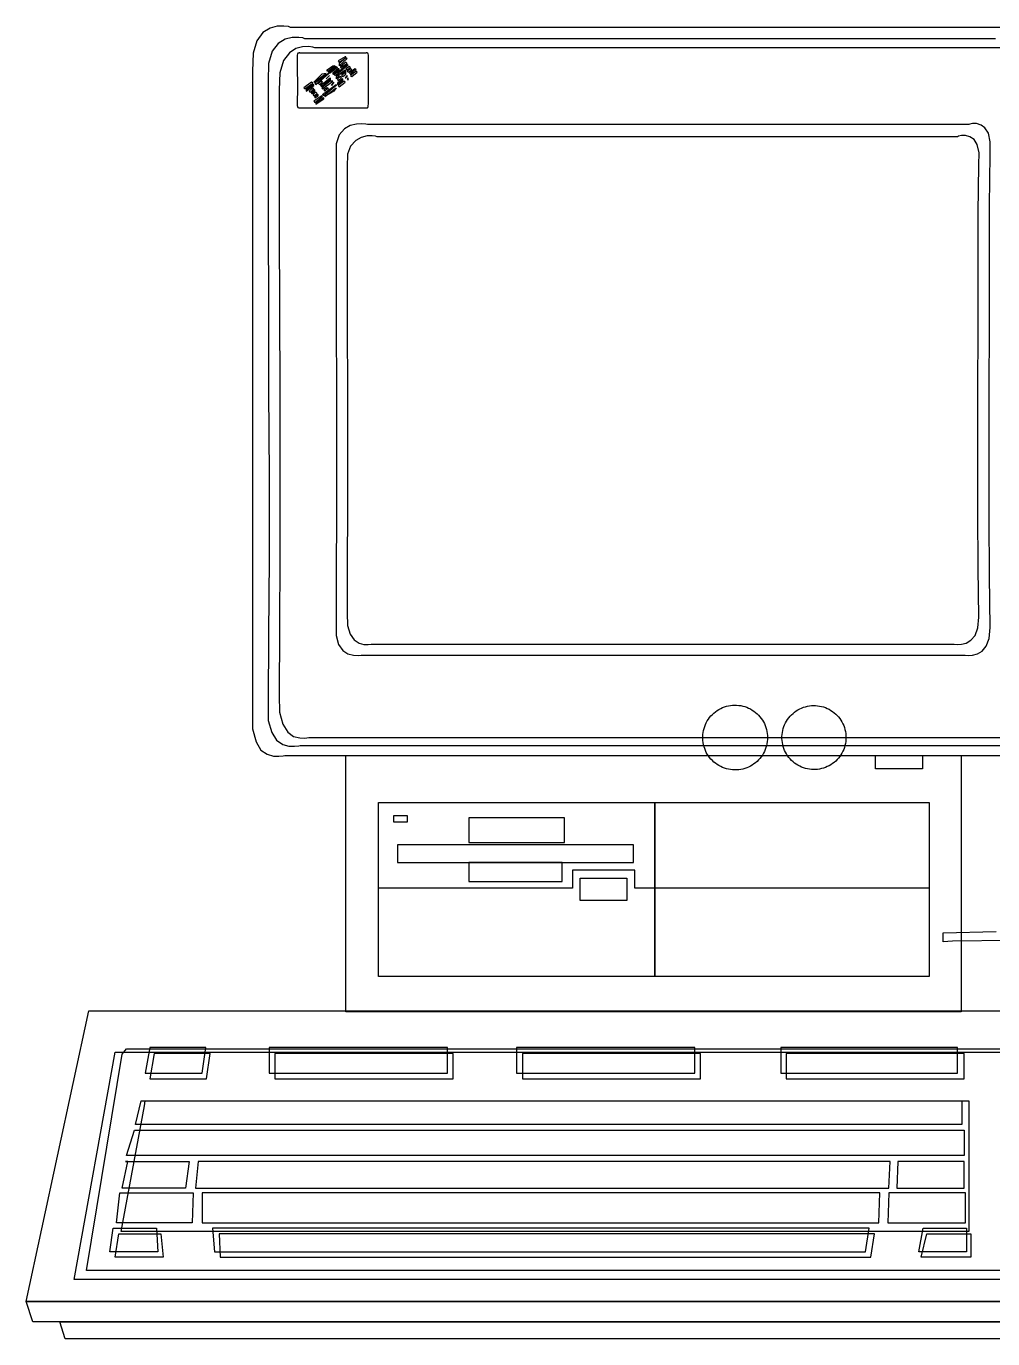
# Model space of a CAD drawing. Header units: millimetres. Extents: x 1474 to 2240, y 2278 to 2630.
# Drawn here: x 2236.508 to 2237.1, y 2602.336 to 2603.14 of the extents above; entities that cross this region are included whole.
import ezdxf

# ---------------------------------------------------------------- set-up
doc = ezdxf.new("R2010")
doc.units = ezdxf.units.MM

# ---------------------------------------------------------------- blocks, each defined once
blk = doc.blocks.new('computer-2')
at = {"color": 0, "linetype": 'ByBlock'}
for p, q in [((0.14945, 0.78), (0.14491, 0.77737)), ((0.15375, 0.7812), (0.14945, 0.78)), ((0.15782, 0.7812), (0.15375, 0.7812)), ((0.16069, 0.78096), (0.15782, 0.7812)), ((0.16188, 0.78048), (0.16069, 0.78096)), ((0.16188, 0.78048), (0.16188, 0.78048)), ((0.18149, 0.78048), (0.16188, 0.78048)), ((0.23362, 0.78048), (0.18149, 0.78048)), ((0.30727, 0.78048), (0.23362, 0.78048)), ((0.39167, 0.78048), (0.30727, 0.78048)), ((0.47608, 0.78048), (0.39167, 0.78048)), ((0.54973, 0.78048), (0.47608, 0.78048)), ((0.60186, 0.78048), (0.54973, 0.78048)), ((0.14132, 0.77235), (0.13893, 0.7647)), ((0.14491, 0.77737), (0.14132, 0.77235)), ((0.15854, 0.77331), (0.15423, 0.77068)), ((0.16284, 0.77426), (0.15854, 0.77331)), ((0.1669, 0.77426), (0.16284, 0.77426)), ((0.16953, 0.77402), (0.1669, 0.77426)), ((0.17073, 0.77355), (0.16953, 0.77402)), ((0.17073, 0.77355), (0.17073, 0.77355)), ((0.18962, 0.77355), (0.17073, 0.77355)), ((0.2396, 0.77355), (0.18962, 0.77355)), ((0.31061, 0.77355), (0.2396, 0.77355)), ((0.39167, 0.77355), (0.31061, 0.77355)), ((0.47274, 0.77355), (0.39167, 0.77355)), ((0.54375, 0.77355), (0.47274, 0.77355)), ((0.59373, 0.77355), (0.54375, 0.77355)), ((0.13893, 0.7647), (0.13869, 0.7537)), ((0.15064, 0.76589), (0.14849, 0.75848)), ((0.15423, 0.77068), (0.15064, 0.76589)), ((0.16117, 0.76494), (0.15758, 0.76016)), ((0.16523, 0.76757), (0.16117, 0.76494)), ((0.1693, 0.76852), (0.16523, 0.76757)), ((0.16619, 0.76422), (0.16595, 0.7635)), ((0.16643, 0.7647), (0.16619, 0.76422)), ((0.1669, 0.7647), (0.16643, 0.7647)), ((0.16714, 0.76494), (0.1669, 0.7647)), ((0.16738, 0.76494), (0.16714, 0.76494)), ((0.16762, 0.76494), (0.16738, 0.76494)), ((0.16786, 0.7647), (0.16762, 0.76494)), ((0.16786, 0.7647), (0.16786, 0.7647)), ((0.16953, 0.7647), (0.16786, 0.7647)), ((0.17288, 0.76876), (0.1693, 0.76852)), ((0.17408, 0.7647), (0.16953, 0.7647)), ((0.17551, 0.76829), (0.17288, 0.76876)), ((0.18053, 0.7647), (0.17408, 0.7647)), ((0.17671, 0.76805), (0.17551, 0.76829)), ((0.17671, 0.76805), (0.17671, 0.76805)), ((0.19512, 0.76805), (0.17671, 0.76805)), ((0.18795, 0.7647), (0.18053, 0.7647)), ((0.19536, 0.7647), (0.18795, 0.7647)), ((0.24366, 0.76805), (0.19512, 0.76805)), ((0.20182, 0.7647), (0.19536, 0.7647)), ((0.20636, 0.7647), (0.20182, 0.7647)), ((0.20827, 0.7647), (0.20636, 0.7647)), ((0.20827, 0.76494), (0.20827, 0.7647)), ((0.20851, 0.76494), (0.20827, 0.76494)), ((0.20875, 0.76494), (0.20851, 0.76494)), ((0.20899, 0.7647), (0.20875, 0.76494)), ((0.20923, 0.7647), (0.20899, 0.7647)), ((0.20947, 0.76422), (0.20923, 0.7647)), ((0.20971, 0.7635), (0.20947, 0.76422)), ((0.31229, 0.76805), (0.24366, 0.76805)), ((0.39096, 0.76805), (0.31229, 0.76805)), ((0.46963, 0.76805), (0.39096, 0.76805)), ((0.53825, 0.76805), (0.46963, 0.76805)), ((0.5868, 0.76805), (0.53825, 0.76805)), ((0.60545, 0.76805), (0.5868, 0.76805)), ((0.14849, 0.75848), (0.14825, 0.74772)), ((0.15758, 0.76016), (0.15543, 0.75274)), ((0.16595, 0.7635), (0.16595, 0.76255)), ((0.16595, 0.76255), (0.16595, 0.75968)), ((0.16595, 0.75968), (0.16595, 0.75609)), ((0.16595, 0.75609), (0.16595, 0.75226)), ((0.18436, 0.75442), (0.18771, 0.75705)), ((0.18914, 0.75705), (0.18508, 0.7537)), ((0.18508, 0.75298), (0.18986, 0.75657)), ((0.19058, 0.75585), (0.18579, 0.75226)), ((0.18771, 0.75705), (0.18914, 0.75705)), ((0.18986, 0.75657), (0.19058, 0.75585)), ((0.19536, 0.76255), (0.19106, 0.75992)), ((0.19106, 0.75992), (0.19177, 0.7592)), ((0.19536, 0.75585), (0.19106, 0.75226)), ((0.19584, 0.76183), (0.19177, 0.75848)), ((0.19177, 0.7592), (0.19584, 0.76183)), ((0.19177, 0.75705), (0.19655, 0.76135)), ((0.19177, 0.75848), (0.19177, 0.75705)), ((0.19584, 0.7592), (0.19249, 0.75657)), ((0.19249, 0.75585), (0.19655, 0.75848)), ((0.19249, 0.75657), (0.19249, 0.75585)), ((0.19321, 0.75513), (0.19655, 0.75776)), ((0.19584, 0.76255), (0.19536, 0.76255)), ((0.19727, 0.75729), (0.19536, 0.75585)), ((0.19536, 0.75657), (0.19536, 0.75585)), ((0.19536, 0.75585), (0.19536, 0.75657)), ((0.19584, 0.76255), (0.19584, 0.76255)), ((0.19584, 0.76183), (0.19584, 0.76255)), ((0.19655, 0.76135), (0.19584, 0.76183)), ((0.19655, 0.75848), (0.19584, 0.7592)), ((0.19799, 0.75657), (0.19584, 0.75513)), ((0.19655, 0.76135), (0.19655, 0.76135)), ((0.19655, 0.75848), (0.19655, 0.75848)), ((0.19655, 0.75776), (0.19727, 0.75729)), ((0.19655, 0.75442), (0.19871, 0.75585)), ((0.19871, 0.75585), (0.19799, 0.75657)), ((0.19871, 0.75585), (0.19871, 0.75585)), ((0.20971, 0.76255), (0.20971, 0.7635)), ((0.20971, 0.75968), (0.20971, 0.76255)), ((0.20971, 0.75609), (0.20971, 0.75968)), ((0.20971, 0.75203), (0.20971, 0.75609)), ((0.13869, 0.7537), (0.13869, 0.71138)), ((0.14825, 0.74772), (0.14825, 0.70635)), ((0.15543, 0.75274), (0.15495, 0.74222)), ((0.16595, 0.75226), (0.16619, 0.74844)), ((0.16619, 0.74844), (0.16619, 0.74437)), ((0.17623, 0.747), (0.18364, 0.75226)), ((0.18101, 0.75179), (0.17623, 0.747)), ((0.18508, 0.75226), (0.17671, 0.74629)), ((0.17743, 0.74557), (0.18508, 0.75226)), ((0.18029, 0.74485), (0.18627, 0.74963)), ((0.18364, 0.75226), (0.18101, 0.75179)), ((0.18101, 0.75179), (0.18101, 0.75179)), ((0.18579, 0.7482), (0.18101, 0.74413)), ((0.18364, 0.74892), (0.18579, 0.75107)), ((0.18579, 0.75107), (0.18364, 0.74892)), ((0.18436, 0.7537), (0.18436, 0.75442)), ((0.18436, 0.7537), (0.18436, 0.7537)), ((0.18508, 0.7537), (0.18436, 0.7537)), ((0.18579, 0.75226), (0.18508, 0.75298)), ((0.18579, 0.75226), (0.18579, 0.75226)), ((0.18579, 0.75107), (0.18579, 0.75107)), ((0.18627, 0.7482), (0.18579, 0.7482)), ((0.18627, 0.74963), (0.18627, 0.74892)), ((0.18627, 0.74892), (0.18627, 0.7482)), ((0.18771, 0.75179), (0.19177, 0.75513)), ((0.19106, 0.75513), (0.18771, 0.7525)), ((0.18771, 0.7525), (0.18771, 0.75179)), ((0.18842, 0.75179), (0.19249, 0.75442)), ((0.18914, 0.75107), (0.18842, 0.75179)), ((0.19106, 0.75226), (0.18914, 0.75107)), ((0.19177, 0.75179), (0.18986, 0.75035)), ((0.18986, 0.74892), (0.19177, 0.75107)), ((0.18986, 0.75035), (0.18986, 0.74892)), ((0.19058, 0.75298), (0.19106, 0.75226)), ((0.19106, 0.75226), (0.19058, 0.75298)), ((0.19249, 0.75035), (0.19058, 0.74892)), ((0.19392, 0.74892), (0.19058, 0.74629)), ((0.19058, 0.74892), (0.19106, 0.74772)), ((0.19058, 0.74557), (0.19392, 0.7482)), ((0.19177, 0.75513), (0.19106, 0.75513)), ((0.19106, 0.75226), (0.19106, 0.75226)), ((0.19106, 0.74772), (0.19321, 0.74963)), ((0.19177, 0.75513), (0.19177, 0.75513)), ((0.19177, 0.75179), (0.19536, 0.75442)), ((0.19249, 0.75179), (0.19177, 0.75179)), ((0.19177, 0.75107), (0.19177, 0.75179)), ((0.19177, 0.75107), (0.19177, 0.75107)), ((0.19249, 0.75442), (0.19321, 0.7537)), ((0.19584, 0.7537), (0.19249, 0.75179)), ((0.19321, 0.74963), (0.19249, 0.75035)), ((0.19321, 0.7537), (0.19321, 0.75513)), ((0.19584, 0.75298), (0.19321, 0.75107)), ((0.19321, 0.75107), (0.19392, 0.75035)), ((0.19321, 0.74963), (0.19321, 0.74963)), ((0.19392, 0.75035), (0.19584, 0.75179)), ((0.19392, 0.7482), (0.19392, 0.74892)), ((0.19392, 0.7482), (0.19392, 0.7482)), ((0.19536, 0.75442), (0.19536, 0.75442)), ((0.19536, 0.75442), (0.19584, 0.7537)), ((0.19655, 0.75107), (0.19536, 0.74963)), ((0.19536, 0.74963), (0.19584, 0.74963)), ((0.19584, 0.75513), (0.19655, 0.75442)), ((0.19584, 0.75179), (0.19584, 0.75298)), ((0.19584, 0.75179), (0.19584, 0.75179)), ((0.19584, 0.74963), (0.19655, 0.75035)), ((0.19871, 0.75513), (0.19655, 0.7537)), ((0.19655, 0.7537), (0.19727, 0.75298)), ((0.19655, 0.75035), (0.19655, 0.75107)), ((0.19655, 0.75035), (0.19655, 0.75035)), ((0.19727, 0.74963), (0.19655, 0.74892)), ((0.19655, 0.74892), (0.19727, 0.7482)), ((0.19727, 0.75298), (0.19942, 0.75442)), ((0.19727, 0.7482), (0.19727, 0.74963)), ((0.19727, 0.7482), (0.19727, 0.7482)), ((0.20134, 0.75513), (0.19799, 0.7525)), ((0.19799, 0.7525), (0.19871, 0.75179)), ((0.19942, 0.75442), (0.19871, 0.75513)), ((0.19871, 0.75179), (0.20134, 0.75442)), ((0.20205, 0.7537), (0.19871, 0.75107)), ((0.19871, 0.75107), (0.19942, 0.75035)), ((0.19942, 0.75442), (0.19942, 0.75442)), ((0.19942, 0.75035), (0.20277, 0.75298)), ((0.20205, 0.75442), (0.20134, 0.75513)), ((0.20134, 0.75442), (0.20205, 0.75442)), ((0.20205, 0.75442), (0.20205, 0.75442)), ((0.20277, 0.75298), (0.20205, 0.7537)), ((0.20277, 0.75298), (0.20277, 0.75298)), ((0.20971, 0.74796), (0.20971, 0.75203)), ((0.20971, 0.74413), (0.20971, 0.74796)), ((0.15495, 0.74222), (0.15495, 0.70205)), ((0.16619, 0.74055), (0.16595, 0.73672)), ((0.16619, 0.74437), (0.16619, 0.74055)), ((0.1748, 0.747), (0.17001, 0.74342)), ((0.17001, 0.74342), (0.17073, 0.74294)), ((0.17073, 0.74294), (0.17551, 0.74629)), ((0.17623, 0.74557), (0.17145, 0.74222)), ((0.17145, 0.7415), (0.17623, 0.74485)), ((0.17145, 0.74222), (0.17145, 0.7415)), ((0.17551, 0.74342), (0.17336, 0.7415)), ((0.17336, 0.7415), (0.17408, 0.74079)), ((0.17408, 0.74079), (0.17623, 0.74294)), ((0.17551, 0.74629), (0.1748, 0.747)), ((0.17671, 0.74222), (0.1748, 0.74079)), ((0.1748, 0.74007), (0.17671, 0.7415)), ((0.1748, 0.74079), (0.1748, 0.74007)), ((0.17551, 0.74629), (0.17551, 0.74629)), ((0.17623, 0.74294), (0.17551, 0.74342)), ((0.17743, 0.74079), (0.17551, 0.73935)), ((0.17623, 0.74485), (0.17623, 0.74557)), ((0.17623, 0.74485), (0.17623, 0.74485)), ((0.17623, 0.74294), (0.17623, 0.74294)), ((0.17623, 0.73863), (0.17814, 0.74007)), ((0.17671, 0.74629), (0.17743, 0.74557)), ((0.17671, 0.7415), (0.17671, 0.74222)), ((0.17671, 0.7415), (0.17671, 0.7415)), ((0.17743, 0.74557), (0.17743, 0.74557)), ((0.17814, 0.74007), (0.17743, 0.74079)), ((0.17814, 0.74007), (0.17814, 0.74007)), ((0.18101, 0.74748), (0.17886, 0.74629)), ((0.17886, 0.74629), (0.17958, 0.74557)), ((0.17958, 0.74557), (0.18149, 0.747)), ((0.18101, 0.74413), (0.18029, 0.74485)), ((0.18149, 0.747), (0.18101, 0.74748)), ((0.18627, 0.74748), (0.18101, 0.74342)), ((0.18101, 0.74413), (0.18101, 0.74413)), ((0.18101, 0.74342), (0.18149, 0.74294)), ((0.18149, 0.74294), (0.18771, 0.74748)), ((0.18149, 0.747), (0.18149, 0.747)), ((0.18149, 0.73935), (0.18986, 0.74557)), ((0.18149, 0.74294), (0.18149, 0.74294)), ((0.18986, 0.74485), (0.18221, 0.73863)), ((0.18436, 0.74342), (0.18221, 0.74222)), ((0.18221, 0.74222), (0.18293, 0.7415)), ((0.18293, 0.73816), (0.18986, 0.74342)), ((0.18293, 0.7415), (0.18436, 0.74294)), ((0.18842, 0.7415), (0.18293, 0.73816)), ((0.18508, 0.74294), (0.18436, 0.74342)), ((0.18436, 0.74294), (0.18508, 0.74294)), ((0.18508, 0.74294), (0.18508, 0.74294)), ((0.18699, 0.74748), (0.18627, 0.74748)), ((0.18771, 0.74748), (0.18699, 0.74748)), ((0.18699, 0.74485), (0.18842, 0.747)), ((0.18842, 0.747), (0.18699, 0.74485)), ((0.18842, 0.747), (0.18842, 0.747)), ((0.18986, 0.74342), (0.18842, 0.7415)), ((0.18842, 0.7415), (0.18842, 0.7415)), ((0.18986, 0.74557), (0.18986, 0.74485)), ((0.19058, 0.74629), (0.19058, 0.74557)), ((0.19464, 0.74748), (0.19106, 0.74485)), ((0.19106, 0.74485), (0.19177, 0.74413)), ((0.19177, 0.74413), (0.19536, 0.747)), ((0.19536, 0.747), (0.19464, 0.74748)), ((0.19536, 0.747), (0.19536, 0.747)), ((0.20971, 0.74007), (0.20971, 0.74413)), ((0.20971, 0.73648), (0.20971, 0.74007)), ((0.16595, 0.73672), (0.16595, 0.73337)), ((0.16595, 0.73337), (0.16595, 0.73266)), ((0.16595, 0.73266), (0.16619, 0.73194)), ((0.16619, 0.73194), (0.16643, 0.73146)), ((0.17551, 0.73935), (0.17623, 0.73863)), ((0.18101, 0.73863), (0.17623, 0.73529)), ((0.17623, 0.73529), (0.17671, 0.73457)), ((0.17886, 0.73935), (0.17671, 0.73816)), ((0.17671, 0.73744), (0.17886, 0.73863)), ((0.17671, 0.73457), (0.18149, 0.73816)), ((0.17671, 0.73816), (0.17671, 0.73744)), ((0.18221, 0.73744), (0.17743, 0.73385)), ((0.17743, 0.73337), (0.18221, 0.73672)), ((0.17743, 0.73385), (0.17743, 0.73337)), ((0.17886, 0.73863), (0.17886, 0.73935)), ((0.17886, 0.73863), (0.17886, 0.73863)), ((0.18149, 0.73816), (0.18101, 0.73863)), ((0.18221, 0.73863), (0.18149, 0.73935)), ((0.18149, 0.73816), (0.18149, 0.73816)), ((0.18221, 0.73863), (0.18221, 0.73863)), ((0.18221, 0.73672), (0.18221, 0.73744)), ((0.18221, 0.73672), (0.18221, 0.73672)), ((0.20923, 0.73146), (0.20947, 0.73194)), ((0.20947, 0.73266), (0.20971, 0.73337)), ((0.20947, 0.73194), (0.20947, 0.73266)), ((0.20971, 0.73337), (0.20971, 0.73648)), ((0.16643, 0.73146), (0.1669, 0.73122)), ((0.1669, 0.73122), (0.16714, 0.73122)), ((0.16714, 0.73122), (0.16738, 0.73122)), ((0.16738, 0.73122), (0.16762, 0.73122)), ((0.16762, 0.73122), (0.16786, 0.73122)), ((0.16786, 0.73122), (0.16953, 0.73122)), ((0.16953, 0.73122), (0.17408, 0.73122)), ((0.17408, 0.73122), (0.18053, 0.73122)), ((0.18053, 0.73122), (0.18795, 0.73122)), ((0.18795, 0.73122), (0.19536, 0.73122)), ((0.19536, 0.73122), (0.20182, 0.73122)), ((0.20182, 0.73122), (0.20636, 0.73122)), ((0.20636, 0.73122), (0.20827, 0.73122)), ((0.20827, 0.73122), (0.20851, 0.73122)), ((0.20851, 0.73122), (0.20899, 0.73122)), ((0.20899, 0.73122), (0.20923, 0.73146)), ((0.19488, 0.71831), (0.19177, 0.71472)), ((0.19847, 0.72046), (0.19488, 0.71831)), ((0.20229, 0.72118), (0.19847, 0.72046)), ((0.20564, 0.72142), (0.20229, 0.72118)), ((0.20803, 0.72118), (0.20564, 0.72142)), ((0.20899, 0.72094), (0.20803, 0.72118)), ((0.20899, 0.72094), (0.20899, 0.72094)), ((0.22477, 0.72094), (0.20899, 0.72094)), ((0.26638, 0.72094), (0.22477, 0.72094)), ((0.32544, 0.72094), (0.26638, 0.72094)), ((0.39311, 0.72094), (0.32544, 0.72094)), ((0.46078, 0.72094), (0.39311, 0.72094)), ((0.51984, 0.72094), (0.46078, 0.72094)), ((0.56145, 0.72094), (0.51984, 0.72094)), ((0.57747, 0.72094), (0.56145, 0.72094)), ((0.57795, 0.72118), (0.57747, 0.72094)), ((0.57962, 0.72166), (0.57795, 0.72118)), ((0.58201, 0.72166), (0.57962, 0.72166)), ((0.58488, 0.7207), (0.58201, 0.72166)), ((0.58727, 0.71903), (0.58488, 0.7207)), ((0.58943, 0.71568), (0.58727, 0.71903)), ((0.59038, 0.71042), (0.58943, 0.71568)), ((0.13869, 0.71138), (0.13869, 0.66331)), ((0.19177, 0.71472), (0.18986, 0.70922)), ((0.18986, 0.70922), (0.18986, 0.70109)), ((0.19871, 0.70779), (0.19679, 0.70277)), ((0.20182, 0.71114), (0.19871, 0.70779)), ((0.20516, 0.71305), (0.20182, 0.71114)), ((0.20875, 0.71401), (0.20516, 0.71305)), ((0.21186, 0.71401), (0.20875, 0.71401)), ((0.21401, 0.71377), (0.21186, 0.71401)), ((0.21497, 0.71353), (0.21401, 0.71377)), ((0.21497, 0.71353), (0.21497, 0.71353)), ((0.23003, 0.71353), (0.21497, 0.71353)), ((0.27044, 0.71353), (0.23003, 0.71353)), ((0.32735, 0.71353), (0.27044, 0.71353)), ((0.39263, 0.71353), (0.32735, 0.71353)), ((0.45791, 0.71353), (0.39263, 0.71353)), ((0.51482, 0.71353), (0.45791, 0.71353)), ((0.55523, 0.71353), (0.51482, 0.71353)), ((0.57054, 0.71353), (0.55523, 0.71353)), ((0.57101, 0.71377), (0.57054, 0.71353)), ((0.57293, 0.71424), (0.57101, 0.71377)), ((0.57532, 0.71424), (0.57293, 0.71424)), ((0.57795, 0.71353), (0.57532, 0.71424)), ((0.58058, 0.71185), (0.57795, 0.71353)), ((0.58249, 0.70875), (0.58058, 0.71185)), ((0.58369, 0.70372), (0.58249, 0.70875)), ((0.59038, 0.70253), (0.59038, 0.71042)), ((0.14825, 0.70635), (0.14825, 0.65973)), ((0.15495, 0.70205), (0.15495, 0.65662)), ((0.18986, 0.70109), (0.18986, 0.67025)), ((0.19679, 0.70277), (0.19655, 0.69512)), ((0.58345, 0.69631), (0.58369, 0.70372)), ((0.59014, 0.67144), (0.59038, 0.70253)), ((0.19655, 0.69512), (0.19655, 0.6657)), ((0.58321, 0.66666), (0.58345, 0.69631)), ((0.18986, 0.67025), (0.18986, 0.63534)), ((0.59014, 0.63605), (0.59014, 0.67144)), ((0.13869, 0.66331), (0.13869, 0.61166)), ((0.14825, 0.65973), (0.14849, 0.60975)), ((0.19655, 0.6657), (0.19655, 0.63223)), ((0.58321, 0.63271), (0.58321, 0.66666)), ((0.15495, 0.65662), (0.15519, 0.60784)), ((0.18986, 0.63534), (0.18986, 0.59779)), ((0.59014, 0.59779), (0.59014, 0.63605)), ((0.19655, 0.63223), (0.19655, 0.59612)), ((0.58321, 0.59612), (0.58321, 0.63271)), ((0.13869, 0.61166), (0.13869, 0.5581)), ((0.14849, 0.60975), (0.14849, 0.55762)), ((0.15519, 0.60784), (0.15543, 0.55714)), ((0.18986, 0.59779), (0.1901, 0.55882)), ((0.19655, 0.59612), (0.19679, 0.55882)), ((0.58297, 0.5581), (0.58321, 0.59612)), ((0.5899, 0.5581), (0.59014, 0.59779)), ((0.13869, 0.5581), (0.13869, 0.50454)), ((0.14849, 0.55762), (0.14873, 0.50573)), ((0.15543, 0.55714), (0.15543, 0.50645)), ((0.1901, 0.55882), (0.1901, 0.51984)), ((0.19679, 0.55882), (0.19679, 0.52152)), ((0.58297, 0.52008), (0.58297, 0.5581)), ((0.5899, 0.51841), (0.5899, 0.5581)), ((0.1901, 0.51984), (0.1901, 0.48206)), ((0.19679, 0.52152), (0.19679, 0.48541)), ((0.58297, 0.4835), (0.58297, 0.52008)), ((0.5899, 0.48015), (0.5899, 0.51841)), ((0.13869, 0.50454), (0.13869, 0.45289)), ((0.14873, 0.50573), (0.14873, 0.45528)), ((0.15543, 0.50645), (0.15543, 0.45767)), ((0.19679, 0.48541), (0.19655, 0.45169)), ((0.58321, 0.4493), (0.58297, 0.4835)), ((0.1901, 0.48206), (0.18986, 0.44691)), ((0.59014, 0.44452), (0.5899, 0.48015)), ((0.13869, 0.45289), (0.13869, 0.40459)), ((0.14873, 0.45528), (0.14849, 0.40841)), ((0.15543, 0.45767), (0.15519, 0.412)), ((0.19655, 0.45169), (0.19655, 0.4218)), ((0.18986, 0.44691), (0.18986, 0.41583)), ((0.58345, 0.41917), (0.58321, 0.4493)), ((0.59038, 0.41296), (0.59014, 0.44452)), ((0.19655, 0.4218), (0.19679, 0.41415)), ((0.58297, 0.41272), (0.58345, 0.41917)), ((0.15519, 0.412), (0.15495, 0.37135)), ((0.18986, 0.41583), (0.18986, 0.40794)), ((0.19679, 0.41415), (0.19847, 0.40889)), ((0.5813, 0.40794), (0.58297, 0.41272)), ((0.5899, 0.40626), (0.59038, 0.41296)), ((0.13869, 0.40459), (0.13869, 0.36179)), ((0.14849, 0.40841), (0.14825, 0.36657)), ((0.18986, 0.40794), (0.19129, 0.40244)), ((0.19129, 0.40244), (0.19392, 0.39885)), ((0.19847, 0.40889), (0.20086, 0.4053)), ((0.20086, 0.4053), (0.20397, 0.40339)), ((0.20397, 0.40339), (0.20684, 0.40244)), ((0.20684, 0.40244), (0.20947, 0.40244)), ((0.20947, 0.40244), (0.21138, 0.40267)), ((0.21138, 0.40267), (0.21234, 0.40267)), ((0.21234, 0.40267), (0.2274, 0.40267)), ((0.2274, 0.40267), (0.26781, 0.40267)), ((0.26781, 0.40267), (0.32472, 0.40267)), ((0.32472, 0.40267), (0.39, 0.40267)), ((0.39, 0.40267), (0.45528, 0.40267)), ((0.45528, 0.40267), (0.51219, 0.40267)), ((0.51219, 0.40267), (0.5526, 0.40267)), ((0.5526, 0.40267), (0.5679, 0.40267)), ((0.5679, 0.40267), (0.56838, 0.40267)), ((0.56838, 0.40267), (0.5703, 0.40244)), ((0.5703, 0.40244), (0.57293, 0.40267)), ((0.57293, 0.40267), (0.5758, 0.40339)), ((0.5758, 0.40339), (0.57867, 0.40507)), ((0.57867, 0.40507), (0.5813, 0.40794)), ((0.58799, 0.40148), (0.5899, 0.40626)), ((0.19392, 0.39885), (0.19703, 0.3967)), ((0.19703, 0.3967), (0.20038, 0.39598)), ((0.20038, 0.39598), (0.20325, 0.39574)), ((0.20325, 0.39574), (0.20516, 0.39598)), ((0.20516, 0.39598), (0.20612, 0.39598)), ((0.20612, 0.39598), (0.2219, 0.39598)), ((0.2219, 0.39598), (0.26351, 0.39598)), ((0.26351, 0.39598), (0.32257, 0.39598)), ((0.32257, 0.39598), (0.39024, 0.39598)), ((0.39024, 0.39598), (0.45791, 0.39598)), ((0.45791, 0.39598), (0.51697, 0.39598)), ((0.51697, 0.39598), (0.55858, 0.39598)), ((0.55858, 0.39598), (0.5746, 0.39598)), ((0.5746, 0.39598), (0.57508, 0.39598)), ((0.57508, 0.39598), (0.57699, 0.39574)), ((0.57699, 0.39574), (0.57962, 0.39598)), ((0.57962, 0.39598), (0.58273, 0.3967)), ((0.58273, 0.3967), (0.5856, 0.39837)), ((0.5856, 0.39837), (0.58799, 0.40148)), ((0.15495, 0.37135), (0.15519, 0.36107)), ((0.13869, 0.36179), (0.13869, 0.35079)), ((0.14825, 0.36657), (0.14825, 0.35605)), ((0.42222, 0.36132), (0.42324, 0.36205)), ((0.42324, 0.36205), (0.42431, 0.36271)), ((0.42431, 0.36271), (0.42542, 0.36331)), ((0.42542, 0.36331), (0.42657, 0.36383)), ((0.42657, 0.36383), (0.42775, 0.36428)), ((0.42775, 0.36428), (0.42895, 0.36465)), ((0.42895, 0.36465), (0.43017, 0.36495)), ((0.43017, 0.36495), (0.43141, 0.36517)), ((0.43141, 0.36517), (0.43267, 0.36531)), ((0.43267, 0.36531), (0.43392, 0.36537)), ((0.43392, 0.36537), (0.43518, 0.36535)), ((0.43518, 0.36535), (0.43644, 0.36525)), ((0.43644, 0.36525), (0.43768, 0.36507)), ((0.43768, 0.36507), (0.43892, 0.36481)), ((0.43892, 0.36481), (0.44013, 0.36448)), ((0.44013, 0.36448), (0.44132, 0.36407)), ((0.44132, 0.36407), (0.44248, 0.36358)), ((0.44248, 0.36358), (0.44361, 0.36302)), ((0.44361, 0.36302), (0.4447, 0.36239)), ((0.4447, 0.36239), (0.44575, 0.36169)), ((0.47067, 0.36113), (0.47168, 0.36185)), ((0.47168, 0.36185), (0.47274, 0.36251)), ((0.47274, 0.36251), (0.47383, 0.36309)), ((0.47383, 0.36309), (0.47496, 0.36361)), ((0.47496, 0.36361), (0.47613, 0.36405)), ((0.47613, 0.36405), (0.47731, 0.36442)), ((0.47731, 0.36442), (0.47852, 0.36472)), ((0.47852, 0.36472), (0.47975, 0.36493)), ((0.47975, 0.36493), (0.48099, 0.36507)), ((0.48099, 0.36507), (0.48223, 0.36513)), ((0.48223, 0.36513), (0.48347, 0.36511)), ((0.48347, 0.36511), (0.48471, 0.36501)), ((0.48471, 0.36501), (0.48594, 0.36484)), ((0.48594, 0.36484), (0.48716, 0.36458)), ((0.48716, 0.36458), (0.48836, 0.36425)), ((0.48836, 0.36425), (0.48954, 0.36384)), ((0.48954, 0.36384), (0.49069, 0.36336)), ((0.49069, 0.36336), (0.4918, 0.36281)), ((0.4918, 0.36281), (0.49288, 0.36219)), ((0.49288, 0.36219), (0.49391, 0.3615)), ((0.14825, 0.35605), (0.15041, 0.34863)), ((0.15519, 0.36107), (0.1571, 0.35366)), ((0.41606, 0.35348), (0.4166, 0.35462)), ((0.4166, 0.35462), (0.41721, 0.35572)), ((0.41721, 0.35572), (0.41789, 0.35678)), ((0.41789, 0.35678), (0.41864, 0.35779)), ((0.41864, 0.35779), (0.41945, 0.35876)), ((0.41945, 0.35876), (0.42032, 0.35967)), ((0.42032, 0.35967), (0.42124, 0.36052)), ((0.42124, 0.36052), (0.42222, 0.36132)), ((0.44575, 0.36169), (0.44675, 0.36093)), ((0.44675, 0.36093), (0.4477, 0.3601)), ((0.4477, 0.3601), (0.4486, 0.35922)), ((0.4486, 0.35922), (0.44944, 0.35828)), ((0.44944, 0.35828), (0.45022, 0.35729)), ((0.45022, 0.35729), (0.45093, 0.35626)), ((0.45093, 0.35626), (0.45158, 0.35517)), ((0.45158, 0.35517), (0.45216, 0.35406)), ((0.45216, 0.35406), (0.45266, 0.3529)), ((0.46458, 0.35339), (0.46511, 0.35451)), ((0.46511, 0.35451), (0.46572, 0.3556)), ((0.46572, 0.3556), (0.46639, 0.35664)), ((0.46639, 0.35664), (0.46713, 0.35765)), ((0.46713, 0.35765), (0.46793, 0.3586)), ((0.46793, 0.3586), (0.46879, 0.3595)), ((0.46879, 0.3595), (0.4697, 0.36034)), ((0.4697, 0.36034), (0.47067, 0.36113)), ((0.49391, 0.3615), (0.4949, 0.36074)), ((0.4949, 0.36074), (0.49584, 0.35993)), ((0.49584, 0.35993), (0.49673, 0.35906)), ((0.49673, 0.35906), (0.49756, 0.35813)), ((0.49756, 0.35813), (0.49833, 0.35715)), ((0.49833, 0.35715), (0.49903, 0.35613)), ((0.49903, 0.35613), (0.49967, 0.35506)), ((0.49967, 0.35506), (0.50024, 0.35395)), ((0.50024, 0.35395), (0.50074, 0.35281)), ((0.13869, 0.35079), (0.14084, 0.34289)), ((0.15041, 0.34863), (0.15327, 0.34385)), ((0.1571, 0.35366), (0.16021, 0.34887)), ((0.16021, 0.34887), (0.1638, 0.34624)), ((0.1638, 0.34624), (0.16762, 0.34529)), ((0.4144, 0.34615), (0.41448, 0.34741)), ((0.4144, 0.3449), (0.4144, 0.34615)), ((0.41448, 0.34741), (0.41464, 0.34866)), ((0.41464, 0.34866), (0.41488, 0.3499)), ((0.41488, 0.3499), (0.4152, 0.35112)), ((0.4152, 0.35112), (0.41559, 0.35231)), ((0.41559, 0.35231), (0.41606, 0.35348)), ((0.45266, 0.3529), (0.45309, 0.35172)), ((0.45309, 0.35172), (0.45345, 0.35051)), ((0.45345, 0.35051), (0.45373, 0.34928)), ((0.45373, 0.34928), (0.45393, 0.34804)), ((0.45393, 0.34804), (0.45404, 0.34678)), ((0.45404, 0.34678), (0.45408, 0.34553)), ((0.46294, 0.34615), (0.46302, 0.34739)), ((0.46294, 0.3449), (0.46294, 0.34615)), ((0.46302, 0.34739), (0.46318, 0.34862)), ((0.46318, 0.34862), (0.46341, 0.34985)), ((0.46341, 0.34985), (0.46373, 0.35105)), ((0.46373, 0.35105), (0.46411, 0.35223)), ((0.46411, 0.35223), (0.46458, 0.35339)), ((0.50074, 0.35281), (0.50117, 0.35164)), ((0.50117, 0.35164), (0.50152, 0.35045)), ((0.50152, 0.35045), (0.50179, 0.34924)), ((0.50179, 0.34924), (0.50199, 0.34801)), ((0.50199, 0.34801), (0.50211, 0.34677)), ((0.50211, 0.34677), (0.50215, 0.34553)), ((0.14084, 0.34289), (0.14371, 0.33787)), ((0.14371, 0.33787), (0.14754, 0.33524)), ((0.15327, 0.34385), (0.1571, 0.34122)), ((0.1571, 0.34122), (0.16093, 0.34026)), ((0.16093, 0.34026), (0.16427, 0.34026)), ((0.16427, 0.34026), (0.1669, 0.3405)), ((0.1669, 0.3405), (0.16786, 0.34074)), ((0.16762, 0.34529), (0.17073, 0.34505)), ((0.16786, 0.34074), (0.18675, 0.34074)), ((0.17073, 0.34505), (0.17312, 0.34553)), ((0.17312, 0.34553), (0.17408, 0.34553)), ((0.17408, 0.34553), (0.19225, 0.34553)), ((0.18675, 0.34074), (0.23673, 0.34074)), ((0.19225, 0.34553), (0.24079, 0.34553)), ((0.23673, 0.34074), (0.30751, 0.34074)), ((0.24079, 0.34553), (0.30942, 0.34553)), ((0.30751, 0.34074), (0.38857, 0.34074)), ((0.30942, 0.34553), (0.38785, 0.34553)), ((0.38785, 0.34553), (0.46628, 0.34553)), ((0.38857, 0.34074), (0.46963, 0.34074)), ((0.41448, 0.34364), (0.4144, 0.3449)), ((0.41464, 0.34239), (0.41448, 0.34364)), ((0.41488, 0.34115), (0.41464, 0.34239)), ((0.4152, 0.33993), (0.41488, 0.34115)), ((0.41559, 0.33874), (0.4152, 0.33993)), ((0.41606, 0.33757), (0.41559, 0.33874)), ((0.45266, 0.33815), (0.45216, 0.337)), ((0.45309, 0.33933), (0.45266, 0.33815)), ((0.45345, 0.34054), (0.45309, 0.33933)), ((0.45373, 0.34177), (0.45345, 0.34054)), ((0.45393, 0.34301), (0.45373, 0.34177)), ((0.45404, 0.34427), (0.45393, 0.34301)), ((0.45408, 0.34553), (0.45404, 0.34427)), ((0.46302, 0.34366), (0.46294, 0.3449)), ((0.46318, 0.34243), (0.46302, 0.34366)), ((0.46341, 0.34121), (0.46318, 0.34243)), ((0.46373, 0.34), (0.46341, 0.34121)), ((0.46411, 0.33882), (0.46373, 0.34)), ((0.46458, 0.33766), (0.46411, 0.33882)), ((0.46511, 0.33654), (0.46458, 0.33766)), ((0.46628, 0.34553), (0.53491, 0.34553)), ((0.46963, 0.34074), (0.54041, 0.34074)), ((0.50074, 0.33824), (0.50024, 0.3371)), ((0.50117, 0.33941), (0.50074, 0.33824)), ((0.50152, 0.3406), (0.50117, 0.33941)), ((0.50179, 0.34181), (0.50152, 0.3406)), ((0.50199, 0.34304), (0.50179, 0.34181)), ((0.50211, 0.34428), (0.50199, 0.34304)), ((0.50215, 0.34553), (0.50211, 0.34428)), ((0.53491, 0.34553), (0.58345, 0.34553)), ((0.54041, 0.34074), (0.59038, 0.34074)), ((0.58345, 0.34553), (0.60186, 0.34553)), ((0.59038, 0.34074), (0.60951, 0.34074)), ((0.14754, 0.33524), (0.15136, 0.33405)), ((0.15136, 0.33405), (0.15471, 0.33405)), ((0.15471, 0.33405), (0.15734, 0.33429)), ((0.15734, 0.33429), (0.1583, 0.33453)), ((0.1583, 0.33453), (0.1779, 0.33453)), ((0.1779, 0.33453), (0.23003, 0.33453)), ((0.19584, 0.33453), (0.19584, 0.33453)), ((0.19584, 0.17743), (0.19584, 0.33453)), ((0.19584, 0.33453), (0.57269, 0.33453)), ((0.23003, 0.33453), (0.30368, 0.33453)), ((0.30368, 0.33453), (0.38833, 0.33453)), ((0.38833, 0.33453), (0.47274, 0.33453)), ((0.4166, 0.33643), (0.41606, 0.33757)), ((0.41721, 0.33533), (0.4166, 0.33643)), ((0.41789, 0.33427), (0.41721, 0.33533)), ((0.41864, 0.33326), (0.41789, 0.33427)), ((0.41945, 0.33229), (0.41864, 0.33326)), ((0.42032, 0.33138), (0.41945, 0.33229)), ((0.42124, 0.33053), (0.42032, 0.33138)), ((0.42222, 0.32973), (0.42124, 0.33053)), ((0.42324, 0.329), (0.42222, 0.32973)), ((0.44675, 0.33012), (0.44575, 0.32936)), ((0.4477, 0.33095), (0.44675, 0.33012)), ((0.4486, 0.33183), (0.4477, 0.33095)), ((0.44944, 0.33277), (0.4486, 0.33183)), ((0.45022, 0.33376), (0.44944, 0.33277)), ((0.45093, 0.3348), (0.45022, 0.33376)), ((0.45158, 0.33588), (0.45093, 0.3348)), ((0.45216, 0.337), (0.45158, 0.33588)), ((0.46572, 0.33545), (0.46511, 0.33654)), ((0.46639, 0.33441), (0.46572, 0.33545)), ((0.46713, 0.3334), (0.46639, 0.33441)), ((0.46793, 0.33245), (0.46713, 0.3334)), ((0.46879, 0.33155), (0.46793, 0.33245)), ((0.4697, 0.33071), (0.46879, 0.33155)), ((0.47067, 0.32992), (0.4697, 0.33071)), ((0.47168, 0.3292), (0.47067, 0.32992)), ((0.47274, 0.33453), (0.54638, 0.33453)), ((0.4949, 0.33031), (0.49391, 0.32955)), ((0.49584, 0.33112), (0.4949, 0.33031)), ((0.49673, 0.33199), (0.49584, 0.33112)), ((0.49756, 0.33292), (0.49673, 0.33199)), ((0.49833, 0.3339), (0.49756, 0.33292)), ((0.49903, 0.33492), (0.49833, 0.3339)), ((0.49967, 0.33599), (0.49903, 0.33492)), ((0.50024, 0.3371), (0.49967, 0.33599)), ((0.52032, 0.33453), (0.52032, 0.33453)), ((0.52032, 0.3264), (0.52032, 0.33453)), ((0.52032, 0.33453), (0.54901, 0.33453)), ((0.54638, 0.33453), (0.59851, 0.33453)), ((0.54901, 0.33453), (0.54901, 0.3264)), ((0.57269, 0.33453), (0.57269, 0.17743)), ((0.42431, 0.32834), (0.42324, 0.329)), ((0.42542, 0.32774), (0.42431, 0.32834)), ((0.42657, 0.32722), (0.42542, 0.32774)), ((0.42775, 0.32677), (0.42657, 0.32722)), ((0.42895, 0.3264), (0.42775, 0.32677)), ((0.43017, 0.3261), (0.42895, 0.3264)), ((0.43141, 0.32588), (0.43017, 0.3261)), ((0.43267, 0.32574), (0.43141, 0.32588)), ((0.43392, 0.32568), (0.43267, 0.32574)), ((0.43518, 0.3257), (0.43392, 0.32568)), ((0.43644, 0.3258), (0.43518, 0.3257)), ((0.43768, 0.32598), (0.43644, 0.3258)), ((0.43892, 0.32624), (0.43768, 0.32598)), ((0.44013, 0.32657), (0.43892, 0.32624)), ((0.44132, 0.32699), (0.44013, 0.32657)), ((0.44248, 0.32747), (0.44132, 0.32699)), ((0.44361, 0.32803), (0.44248, 0.32747)), ((0.4447, 0.32866), (0.44361, 0.32803)), ((0.44575, 0.32936), (0.4447, 0.32866)), ((0.47274, 0.32854), (0.47168, 0.3292)), ((0.47383, 0.32796), (0.47274, 0.32854)), ((0.47496, 0.32744), (0.47383, 0.32796)), ((0.47613, 0.327), (0.47496, 0.32744)), ((0.47731, 0.32663), (0.47613, 0.327)), ((0.47852, 0.32633), (0.47731, 0.32663)), ((0.47975, 0.32612), (0.47852, 0.32633)), ((0.48099, 0.32598), (0.47975, 0.32612)), ((0.48223, 0.32592), (0.48099, 0.32598)), ((0.48347, 0.32594), (0.48223, 0.32592)), ((0.48471, 0.32604), (0.48347, 0.32594)), ((0.48594, 0.32622), (0.48471, 0.32604)), ((0.48716, 0.32647), (0.48594, 0.32622)), ((0.48836, 0.3268), (0.48716, 0.32647)), ((0.48954, 0.32721), (0.48836, 0.3268)), ((0.49069, 0.32769), (0.48954, 0.32721)), ((0.4918, 0.32824), (0.49069, 0.32769)), ((0.49288, 0.32886), (0.4918, 0.32824)), ((0.49391, 0.32955), (0.49288, 0.32886)), ((0.54901, 0.3264), (0.52032, 0.3264)), ((0.21568, 0.30583), (0.21568, 0.30583)), ((0.21568, 0.19919), (0.21568, 0.30583)), ((0.21568, 0.30583), (0.38498, 0.30583)), ((0.38498, 0.30583), (0.38498, 0.30583)), ((0.38498, 0.19919), (0.38498, 0.30583)), ((0.38498, 0.30583), (0.55308, 0.30583)), ((0.38498, 0.30583), (0.38498, 0.19919)), ((0.55308, 0.30583), (0.55308, 0.19919)), ((0.22525, 0.2977), (0.22525, 0.2977)), ((0.22525, 0.29364), (0.22525, 0.2977)), ((0.22525, 0.2977), (0.23338, 0.2977)), ((0.23338, 0.2977), (0.23338, 0.29364)), ((0.23338, 0.29364), (0.22525, 0.29364)), ((0.27116, 0.29627), (0.27116, 0.2812)), ((0.32974, 0.29627), (0.27116, 0.29627)), ((0.32974, 0.2812), (0.32974, 0.29627)), ((0.2274, 0.27977), (0.2274, 0.27977)), ((0.37207, 0.27977), (0.2274, 0.27977)), ((0.2274, 0.27977), (0.2274, 0.26901)), ((0.27116, 0.2812), (0.32974, 0.2812)), ((0.32974, 0.2812), (0.32974, 0.2812)), ((0.37207, 0.26901), (0.37207, 0.27977)), ((0.2274, 0.26901), (0.37207, 0.26901)), ((0.27116, 0.26901), (0.27116, 0.26901)), ((0.32831, 0.26901), (0.27116, 0.26901)), ((0.27116, 0.26901), (0.27116, 0.25729)), ((0.32831, 0.25729), (0.32831, 0.26901)), ((0.27116, 0.25729), (0.32831, 0.25729)), ((0.33453, 0.26423), (0.33453, 0.25323)), ((0.37278, 0.26423), (0.33453, 0.26423)), ((0.33931, 0.25944), (0.33931, 0.25944)), ((0.33931, 0.24581), (0.33931, 0.25944)), ((0.33931, 0.25944), (0.368, 0.25944)), ((0.368, 0.25944), (0.368, 0.24581)), ((0.37278, 0.25323), (0.37278, 0.26423)), ((0.33453, 0.25323), (0.21568, 0.25323)), ((0.55308, 0.25323), (0.37278, 0.25323)), ((0.368, 0.24581), (0.33931, 0.24581)), ((0.56169, 0.22597), (0.59421, 0.22668)), ((0.56169, 0.22047), (0.56169, 0.22597)), ((0.56743, 0.22071), (0.56169, 0.22047)), ((0.60306, 0.22118), (0.56743, 0.22071)), ((0.38498, 0.19919), (0.21568, 0.19919)), ((0.55308, 0.19919), (0.38498, 0.19919)), ((0, 0), (0.03826, 0.17814)), ((0.03826, 0.17814), (0.03826, 0.17814)), ((0.03826, 0.17814), (0.72477, 0.17814)), ((0.57269, 0.17743), (0.19584, 0.17743)), ((0.02941, 0.01363), (0.05452, 0.1528)), ((0.05452, 0.1528), (0.05452, 0.1528)), ((0.05452, 0.1528), (0.70635, 0.1528)), ((0.05882, 0.1516), (0.06145, 0.15495)), ((0.06145, 0.15495), (0.06145, 0.15495)), ((0.06145, 0.15495), (0.70157, 0.15495)), ((0.0758, 0.15567), (0.07293, 0.13988)), ((0.10999, 0.15567), (0.0758, 0.15567)), ((0.10784, 0.13988), (0.10999, 0.15567)), ((0.14873, 0.15567), (0.14873, 0.13988)), ((0.25801, 0.15567), (0.14873, 0.15567)), ((0.25801, 0.13988), (0.25801, 0.15567)), ((0.30033, 0.15567), (0.30033, 0.13988)), ((0.40961, 0.15567), (0.30033, 0.15567)), ((0.40961, 0.13988), (0.40961, 0.15567)), ((0.46221, 0.15567), (0.46221, 0.13988)), ((0.57054, 0.15567), (0.46221, 0.15567)), ((0.57054, 0.13988), (0.57054, 0.15567)), ((0.03682, 0.01913), (0.05882, 0.1516)), ((0.07843, 0.15208), (0.0758, 0.13654)), ((0.11262, 0.15208), (0.07843, 0.15208)), ((0.11047, 0.13654), (0.11262, 0.15208)), ((0.15232, 0.15208), (0.15232, 0.13654)), ((0.26159, 0.15208), (0.15232, 0.15208)), ((0.26159, 0.13654), (0.26159, 0.15208)), ((0.30392, 0.15208), (0.30392, 0.13654)), ((0.41296, 0.15208), (0.30392, 0.15208)), ((0.41296, 0.13654), (0.41296, 0.15208)), ((0.46556, 0.15208), (0.46556, 0.13654)), ((0.5746, 0.15208), (0.46556, 0.15208)), ((0.5746, 0.13654), (0.5746, 0.15208)), ((0.07293, 0.13988), (0.10784, 0.13988)), ((0.10784, 0.13988), (0.10784, 0.13988)), ((0.14873, 0.13988), (0.25801, 0.13988)), ((0.25801, 0.13988), (0.25801, 0.13988)), ((0.30033, 0.13988), (0.40961, 0.13988)), ((0.40961, 0.13988), (0.40961, 0.13988)), ((0.46221, 0.13988), (0.57054, 0.13988)), ((0.57054, 0.13988), (0.57054, 0.13988)), ((0.0758, 0.13654), (0.11047, 0.13654)), ((0.11047, 0.13654), (0.11047, 0.13654)), ((0.15232, 0.13654), (0.26159, 0.13654)), ((0.26159, 0.13654), (0.26159, 0.13654)), ((0.30392, 0.13654), (0.41296, 0.13654)), ((0.41296, 0.13654), (0.41296, 0.13654)), ((0.46556, 0.13654), (0.5746, 0.13654)), ((0.5746, 0.13654), (0.5746, 0.13654)), ((0.06695, 0.10856), (0.0703, 0.12291)), ((0.0703, 0.12291), (0.0703, 0.12291)), ((0.0703, 0.12291), (0.57317, 0.12291)), ((0.07245, 0.12004), (0.07293, 0.12291)), ((0.07293, 0.12291), (0.07293, 0.12291)), ((0.07293, 0.12291), (0.57747, 0.12291)), ((0.57317, 0.12291), (0.57317, 0.10856)), ((0.57747, 0.12291), (0.57747, 0.04304)), ((0.05811, 0.04304), (0.07245, 0.12004)), ((0.06145, 0.08943), (0.06624, 0.10497)), ((0.06624, 0.10497), (0.06624, 0.10497)), ((0.06624, 0.10497), (0.5746, 0.10497)), ((0.57317, 0.10856), (0.06695, 0.10856)), ((0.5746, 0.10497), (0.5746, 0.08943)), ((0.5746, 0.08943), (0.06145, 0.08943)), ((0.05882, 0.06958), (0.06217, 0.08584)), ((0.06074, 0.08584), (0.06074, 0.08584)), ((0.06217, 0.08584), (0.06074, 0.08584)), ((0.06074, 0.08584), (0.09971, 0.08584)), ((0.09971, 0.08584), (0.09756, 0.06958)), ((0.10521, 0.08584), (0.10378, 0.06958)), ((0.10521, 0.08584), (0.10521, 0.08584)), ((0.10856, 0.08584), (0.10521, 0.08584)), ((0.52917, 0.08584), (0.10856, 0.08584)), ((0.52845, 0.06958), (0.52917, 0.08584)), ((0.53395, 0.08584), (0.53323, 0.06958)), ((0.53395, 0.08584), (0.53395, 0.08584)), ((0.53658, 0.08584), (0.53395, 0.08584)), ((0.5746, 0.08584), (0.53658, 0.08584)), ((0.5746, 0.06958), (0.5746, 0.08584)), ((0.05524, 0.0483), (0.05739, 0.06671)), ((0.05739, 0.06671), (0.10234, 0.06671)), ((0.09756, 0.06958), (0.05882, 0.06958)), ((0.10234, 0.06671), (0.10163, 0.0483)), ((0.10234, 0.06671), (0.10234, 0.06671)), ((0.10378, 0.06958), (0.52845, 0.06958)), ((0.10784, 0.06671), (0.10784, 0.06671)), ((0.11884, 0.06671), (0.10784, 0.06671)), ((0.10784, 0.06671), (0.10784, 0.0483)), ((0.52295, 0.06671), (0.11884, 0.06671)), ((0.52223, 0.0483), (0.52295, 0.06671)), ((0.52845, 0.06671), (0.52773, 0.0483)), ((0.52845, 0.06671), (0.52845, 0.06671)), ((0.53108, 0.06671), (0.52845, 0.06671)), ((0.57532, 0.06671), (0.53108, 0.06671)), ((0.53323, 0.06958), (0.5746, 0.06958)), ((0.57532, 0.0483), (0.57532, 0.06671)), ((0.10163, 0.0483), (0.05524, 0.0483)), ((0.10784, 0.0483), (0.52223, 0.0483)), ((0.52773, 0.0483), (0.57532, 0.0483)), ((0.05117, 0.03061), (0.05332, 0.04495)), ((0.05332, 0.04495), (0.05332, 0.04495)), ((0.05332, 0.04495), (0.07987, 0.04495)), ((0.05452, 0.02726), (0.05667, 0.04161)), ((0.05667, 0.04161), (0.05667, 0.04161)), ((0.05667, 0.04161), (0.0825, 0.04161)), ((0.57747, 0.04304), (0.05811, 0.04304)), ((0.07987, 0.04495), (0.08058, 0.03061)), ((0.0825, 0.04161), (0.08393, 0.02726)), ((0.11406, 0.04495), (0.11406, 0.04495)), ((0.11597, 0.04495), (0.11406, 0.04495)), ((0.11406, 0.04495), (0.11525, 0.03061)), ((0.51626, 0.04495), (0.11597, 0.04495)), ((0.11812, 0.04161), (0.11812, 0.04161)), ((0.12004, 0.04161), (0.11812, 0.04161)), ((0.11812, 0.04161), (0.11884, 0.02726)), ((0.5196, 0.04161), (0.12004, 0.04161)), ((0.5141, 0.03061), (0.51626, 0.04495)), ((0.51745, 0.02726), (0.5196, 0.04161)), ((0.54686, 0.03061), (0.54949, 0.04495)), ((0.5483, 0.02726), (0.55164, 0.04161)), ((0.54949, 0.04495), (0.57603, 0.04495)), ((0.55164, 0.04161), (0.57867, 0.04161)), ((0.57603, 0.04495), (0.57603, 0.04495)), ((0.57603, 0.04495), (0.57603, 0.03061)), ((0.57867, 0.04161), (0.57867, 0.04161)), ((0.57867, 0.04161), (0.57867, 0.02726)), ((0.08058, 0.03061), (0.05117, 0.03061)), ((0.08393, 0.02726), (0.05452, 0.02726)), ((0.11525, 0.03061), (0.5141, 0.03061)), ((0.11884, 0.02726), (0.51745, 0.02726)), ((0.57603, 0.03061), (0.54686, 0.03061)), ((0.57867, 0.02726), (0.5483, 0.02726)), ((0.73098, 0.01913), (0.03682, 0.01913)), ((0.7384, 0.01363), (0.02941, 0.01363)), ((0.76924, 0), (0, 0)), ((0, 0), (0, 0)), ((0.00407, -0.01243), (0, 0)), ((0, 0), (0.77115, 0)), ((0.76637, -0.01243), (0.00407, -0.01243)), ((0.02056, -0.01243), (0.02056, -0.01243)), ((0.02391, -0.02272), (0.02056, -0.01243)), ((0.02056, -0.01243), (0.74724, -0.01243)), ((0.74533, -0.02272), (0.02391, -0.02272))]:
    blk.add_line(p, q, dxfattribs=at)

msp = doc.modelspace()

# ---------------------------------------------------------------- block references
msp.add_blockref('computer-2', (2236.50826, 2602.35908))

doc.saveas('drawing.dxf')
